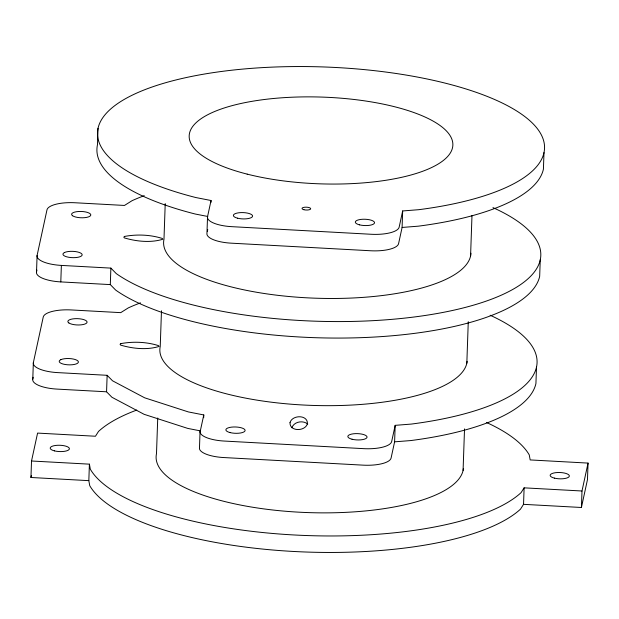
<?xml version="1.0" encoding="UTF-8"?>
<svg xmlns="http://www.w3.org/2000/svg" width="619" height="619" viewBox="0 0 619 619"><rect width="100%" height="100%" fill="white"/><g stroke="black" fill="none" stroke-linecap="round" stroke-linejoin="round"><path stroke-width="0.93" d="M200.053 431.087L199.457 448.705A26.207 8.62 2 0 0 223.753 457.549L363.105 465.148A26.207 8.62 2 0 0 391.092 458.021L394.605 441.834L395.177 425.346L411.318 424.077A223.66 73.553 2 0 0 490.155 315.241M200.479 430.901L187.766 428.41L144.103 414.312L111.946 397.274L106.561 391.796L57.056 389.096A26.207 8.62 2 0 1 32.776 379.13L33.356 362.641L43.237 317.067A26.207 8.62 2 0 1 71.224 309.941L120.736 312.641L128.342 307.867A223.66 73.553 2 0 1 140.498 302.869M540.248 259.81L539.675 276.298A223.66 73.553 2 0 1 359.128 337.726A223.66 73.553 2 0 1 115.691 290.087L110.306 284.601L60.794 281.908A26.207 8.62 2 0 1 36.521 271.934L37.094 255.446L46.982 209.872A26.207 8.62 2 0 1 74.969 202.753L124.473 205.446L132.079 200.68A223.66 73.553 2 0 1 144.242 195.681M486.41 422.437A223.66 73.553 2 0 1 529.26 454.911L530.174 459.932L588.05 463.089L581.992 490.999L524.115 487.842L523.542 504.338L520.494 509.143A223.66 73.553 2 0 1 293.391 551.452A223.66 73.553 2 0 1 89.74 485.667L88.827 480.646L30.95 477.489L31.523 461L37.581 433.091L95.458 436.24L98.506 431.435A223.66 73.553 2 0 1 136.753 410.064M60.794 281.908L61.374 265.412A26.207 8.62 2 0 1 37.094 255.446M98.042 128.311L97.469 144.807A223.66 73.553 2 0 0 195.256 214.027L207.791 216.48M88.827 480.646L89.407 464.157L31.523 461M106.561 391.796L107.141 375.307L57.629 372.607A26.207 8.62 2 0 1 33.356 362.641M110.306 284.601L110.878 268.112L61.374 265.412M157.737 417.987L156.491 453.688A153.767 50.565 2 0 0 301.763 512.323A153.767 50.565 2 0 0 463.383 468.529M161.482 310.792L160.236 346.493A153.767 50.565 2 0 0 305.507 405.128A153.767 50.565 2 0 0 467.121 361.341M165.227 203.605L163.981 239.305A153.767 50.565 2 0 0 310.684 298.002A153.767 50.565 2 0 0 470.935 253.202M211.048 200.517L207.535 216.704L206.963 233.193A26.207 8.62 2 0 0 231.235 243.166L370.595 250.757A26.207 8.62 2 0 0 398.582 243.638L402.095 227.452L402.667 210.955L418.808 209.686A223.66 73.553 2 0 0 501.994 102.901A223.66 73.553 2 0 0 160.375 84.285A223.66 73.553 2 0 0 195.828 197.538L211.048 200.517L210.986 202.343M203.682 417.693L203.783 414.947L188.346 411.921L144.676 397.816L112.519 380.786L107.141 375.307M463.082 470.401L464.529 428.905M466.827 363.206L468.274 321.71M470.572 256.011L471.988 215.489M536.503 367.005L535.93 383.494A223.66 73.553 2 0 1 410.745 440.566L394.605 441.834M543.993 152.614L543.42 169.111A223.66 73.553 2 0 1 418.227 226.183L402.095 227.452M523.542 504.338L581.419 507.487L581.992 490.999M588.05 463.089L587.477 479.578L581.419 507.487M36.521 271.934L36.923 270.077M32.776 379.13L33.178 377.273M30.95 477.489L31.352 475.632M207.35 231.398L207.744 229.595M203.783 414.947L200.03 432.217A26.207 8.62 2 0 0 224.326 441.061L363.686 448.651A26.207 8.62 2 0 0 391.665 441.533L395.177 425.346M402.667 210.955L399.154 227.15A26.207 8.62 2 0 1 371.168 234.268L231.816 226.67A26.207 8.62 2 0 1 207.535 216.704M291.905 427.752C293.963 421.562 303.016 420.061 307.751 424.046M524.115 487.842L521.074 492.654A223.66 73.553 2 0 1 293.971 534.963A223.66 73.553 2 0 1 90.32 469.179L89.407 464.157M110.878 268.112L116.264 273.59A223.66 73.553 2 0 0 435.954 313.717A223.66 73.553 2 0 0 492.956 207.62M290.002 422.684C289.584 431.814 305.407 431.528 307.426 423.628C307.759 414.451 292.075 414.807 290.002 422.684M124.643 236.412L123.815 237.116L124.318 237.889C136.505 241.511 150.765 242.981 162.851 239.244L162.348 238.47C150.371 234.663 136.985 234.144 124.643 236.412M120.898 343.607L120.071 344.311L120.581 345.085C132.76 348.706 147.028 350.176 159.106 346.439L158.603 345.665C146.626 341.858 133.24 341.34 120.898 343.607M64.6 252.475L63.478 253.179A9.61 3.157 2 0 0 73.553 257.674A9.61 3.157 2 0 0 80.795 253.125A9.61 3.157 2 0 0 64.6 252.475M60.855 359.67L59.734 360.374A9.61 3.157 2 0 0 69.808 364.862A9.61 3.157 2 0 0 77.05 360.32A9.61 3.157 2 0 0 60.855 359.67M72.57 215.737L71.773 214.925A9.61 3.157 2 0 1 83.542 211.628A9.61 3.157 2 0 1 88.664 216.843A9.61 3.157 2 0 1 72.57 215.737M68.825 322.925L68.028 322.12A9.61 3.157 2 0 1 79.797 318.816A9.61 3.157 2 0 1 84.919 324.039A9.61 3.157 2 0 1 68.825 322.925M247.174 174.125A131.924 43.384 2 0 0 452.535 147.632A131.924 43.384 2 0 0 263.338 99.636A131.924 43.384 2 0 0 247.174 174.125M237.611 218.205A9.61 3.157 2 0 0 252.575 216.279A9.61 3.157 2 0 0 238.795 212.781A9.61 3.157 2 0 0 237.611 218.205M359.554 224.852A9.61 3.157 2 0 0 374.51 222.925A9.61 3.157 2 0 0 360.73 219.428A9.61 3.157 2 0 0 359.554 224.852M230.129 432.596A9.61 3.157 2 0 0 245.085 430.662A9.61 3.157 2 0 0 231.305 427.164A9.61 3.157 2 0 0 230.129 432.596M352.064 439.235A9.61 3.157 2 0 0 367.028 437.308A9.61 3.157 2 0 0 353.248 433.811A9.61 3.157 2 0 0 352.064 439.235M303.906 209.717A4.372 1.439 2 0 0 310.707 208.843A4.372 1.439 2 0 0 304.44 207.257A4.372 1.439 2 0 0 303.906 209.717M554.384 478.116A9.61 3.157 2 0 0 569.341 476.189A9.61 3.157 2 0 0 555.56 472.692A9.61 3.157 2 0 0 554.384 478.116M54.433 450.872A9.61 3.157 2 0 0 69.39 448.945A9.61 3.157 2 0 0 55.609 445.448A9.61 3.157 2 0 0 54.433 450.872"/></g></svg>
